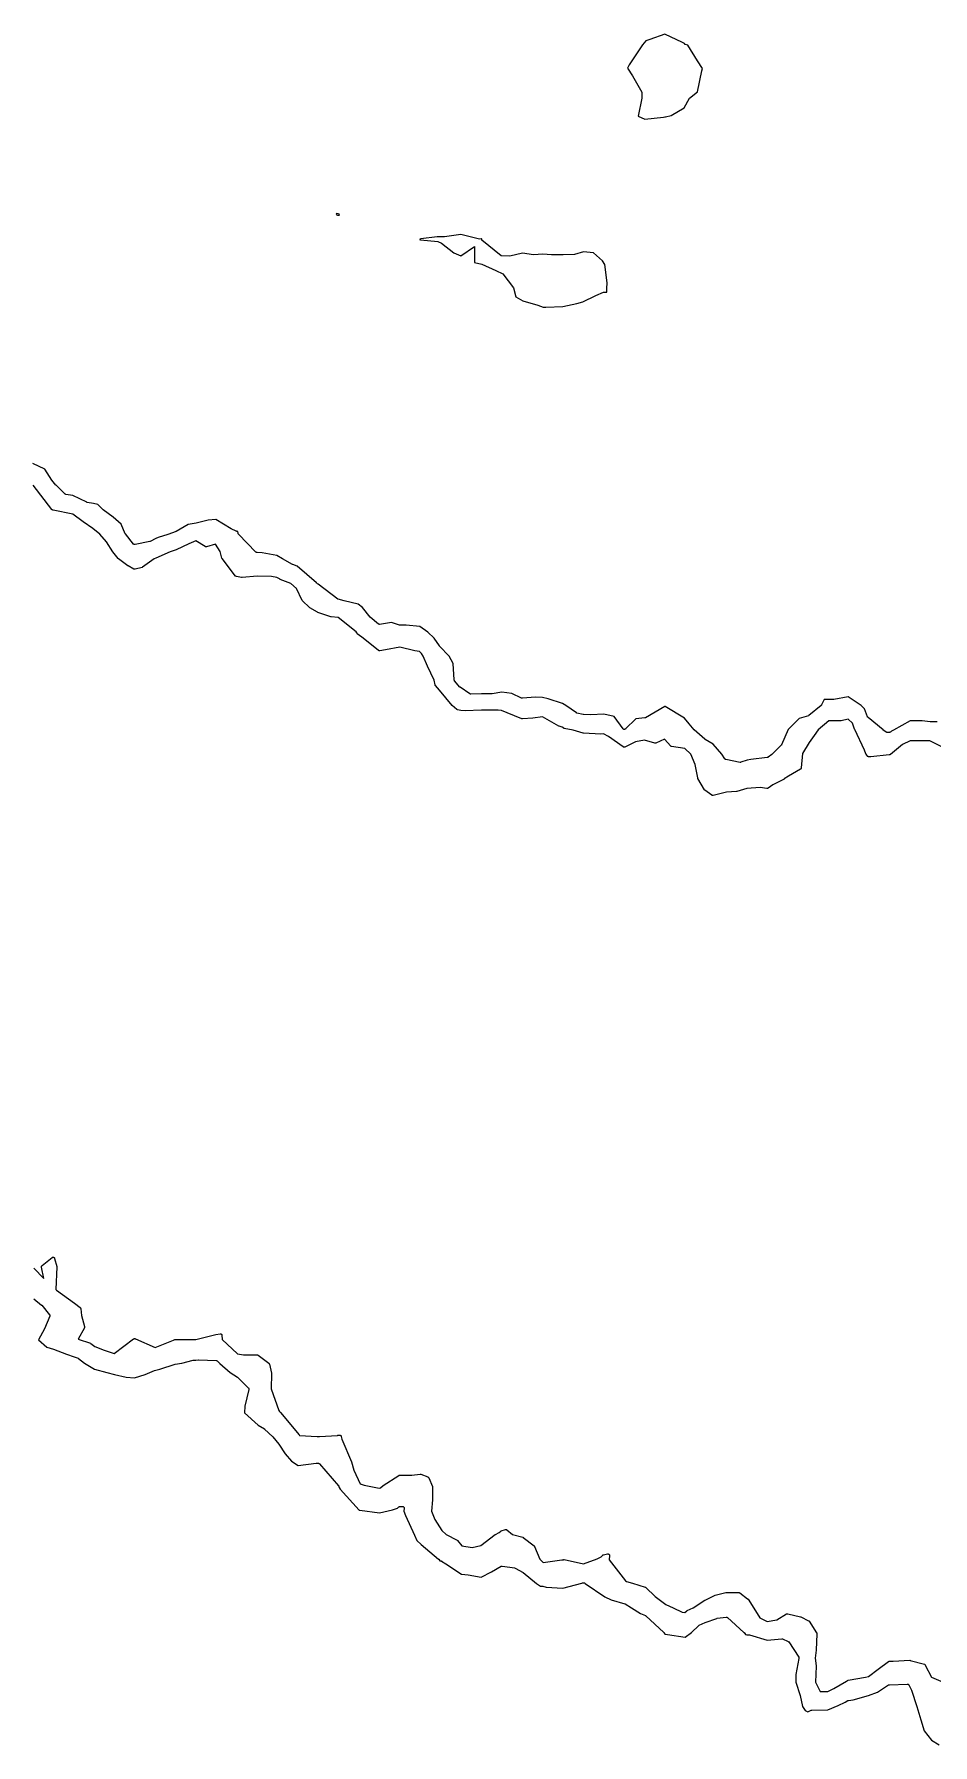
# Model space of a CAD drawing. Header units: millimetres. Extents: x 0 to 500, y 0 to 700.
# Drawn here: x 250.3 to 291.1, y 81.4 to 159.2 of the extents above; entities that cross this region are included whole.
import ezdxf

# ---------------------------------------------------------------- set-up
doc = ezdxf.new("R2010")
doc.units = ezdxf.units.MM
doc.layers.add('CORTE', color=1, linetype='Continuous')
doc.layers.add('GRABADO', color=5, linetype='Continuous')

msp = doc.modelspace()

# ---------------------------------------------------------------- linework, layer by layer
at = {"layer": 'CORTE'}
for points in [[(291.628, 126.708), (290.964, 127.046), (290.073, 127.046), (289.721, 126.867), (289.177, 126.424), (289.172, 126.42), (289.164, 126.415), (289.157, 126.412), (289.149, 126.409), (289.143, 126.408), (289.137, 126.407), (289.11, 126.405), (288.286, 126.315), (288.209, 126.306), (288.205, 126.306), (288.197, 126.306), (288.188, 126.307), (288.183, 126.309), (288.175, 126.311), (288.167, 126.315), (288.163, 126.317), (288.16, 126.319), (288.151, 126.326), (288.144, 126.334), (288.104, 126.389), (288.069, 126.437), (288.065, 126.443), (288.062, 126.45), (287.995, 126.615), (287.55, 127.559), (287.548, 127.562), (287.45, 127.835), (287.254, 128.02), (286.938, 127.941), (286.933, 127.94), (286.927, 127.94), (286.377, 127.94), (285.892, 127.539), (285.703, 127.286), (285.487, 126.966), (285.173, 126.456), (285.126, 125.807), (285.124, 125.795), (285.118, 125.782), (285.114, 125.774), (285.106, 125.763), (285.097, 125.755), (285.093, 125.753), (285.09, 125.751), (284.537, 125.439), (284.349, 125.306), (284.344, 125.302), (283.827, 125.044), (283.614, 124.886), (283.61, 124.883), (283.601, 124.878), (283.589, 124.874), (283.58, 124.873), (283.573, 124.872), (283.566, 124.872), (283.56, 124.873), (283.261, 124.924), (282.658, 124.868), (282.2, 124.742), (282.195, 124.74), (282.187, 124.739), (281.73, 124.703), (281.122, 124.557), (281.116, 124.555), (281.105, 124.554), (281.1, 124.554), (281.091, 124.555), (281.083, 124.557), (281.078, 124.558), (281.071, 124.561), (281.065, 124.564), (281.06, 124.568), (280.745, 124.795), (280.736, 124.803), (280.729, 124.812), (280.727, 124.815), (280.433, 125.332), (280.43, 125.338), (280.428, 125.347), (280.426, 125.352), (280.31, 125.966), (280.114, 126.435), (279.832, 126.689), (279.235, 126.779), (279.223, 126.782), (279.212, 126.788), (279.205, 126.792), (279.198, 126.798), (279.194, 126.802), (278.919, 127.109), (278.525, 126.939), (278.519, 126.937), (278.511, 126.935), (278.505, 126.935), (278.498, 126.934), (278.488, 126.935), (278.48, 126.936), (278.009, 127.072), (277.598, 126.993), (277.118, 126.753), (277.112, 126.75), (277.106, 126.748), (277.1, 126.747), (277.091, 126.746), (277.084, 126.746), (277.079, 126.746), (277.07, 126.747), (277.061, 126.75), (277.057, 126.752), (277.05, 126.755), (277.044, 126.759), (276.364, 127.235), (276.143, 127.353), (276.021, 127.347), (276.018, 127.347), (275.228, 127.385), (275.22, 127.386), (275.213, 127.388), (274.762, 127.518), (274.361, 127.6), (274.355, 127.602), (274.346, 127.605), (274.339, 127.609), (274.335, 127.611), (274.272, 127.655), (274.125, 127.709), (274.12, 127.711), (273.366, 128.122), (272.927, 128.074), (272.46, 128.039), (272.455, 128.039), (272.444, 128.04), (272.432, 128.042), (271.763, 128.318), (271.51, 128.416), (271.362, 128.433), (270.603, 128.433), (269.861, 128.407), (269.857, 128.407), (269.67, 128.419), (269.664, 128.42), (269.508, 128.455), (269.502, 128.457), (269.494, 128.461), (269.487, 128.466), (269.483, 128.468), (269.27, 128.645), (269.265, 128.649), (268.692, 129.337), (268.507, 129.546), (268.502, 129.553), (268.498, 129.56), (268.495, 129.568), (268.493, 129.574), (268.492, 129.578), (268.455, 129.791), (268.145, 130.427), (268.144, 130.429), (267.96, 130.891), (267.879, 131.014), (267.788, 131.1), (267.574, 131.133), (267.571, 131.134), (266.895, 131.296), (266.25, 131.173), (265.98, 131.132), (265.975, 131.131), (265.965, 131.131), (265.956, 131.132), (265.948, 131.135), (265.943, 131.136), (265.937, 131.139), (265.931, 131.142), (265.926, 131.145), (265.223, 131.708), (264.999, 131.869), (264.996, 131.872), (264.988, 131.878), (264.984, 131.884), (264.94, 131.942), (264.937, 131.946), (264.935, 131.95), (264.915, 131.989), (264.088, 132.651), (263.776, 132.679), (263.768, 132.681), (263.168, 132.878), (263.161, 132.88), (263.155, 132.883), (262.806, 133.086), (262.798, 133.092), (262.47, 133.407), (262.464, 133.413), (262.458, 133.423), (262.203, 133.964), (261.952, 134.196), (261.465, 134.378), (261.46, 134.381), (261.314, 134.459), (261.069, 134.5), (260.414, 134.53), (259.728, 134.467), (259.72, 134.466), (259.709, 134.467), (259.471, 134.508), (259.468, 134.508), (259.459, 134.511), (259.451, 134.515), (259.447, 134.517), (259.44, 134.522), (259.431, 134.53), (258.824, 135.327), (258.82, 135.332), (258.817, 135.339), (258.813, 135.347), (258.738, 135.641), (258.526, 135.974), (258.115, 135.86), (258.107, 135.858), (258.091, 135.857), (258.079, 135.858), (258.07, 135.861), (258.059, 135.865), (258.054, 135.868), (257.627, 136.132), (257.314, 135.995), (256.737, 135.719), (256.732, 135.716), (256.458, 135.632), (255.812, 135.341), (255.743, 135.308), (255.214, 134.932), (255.208, 134.928), (255.197, 134.923), (255.191, 134.921), (254.871, 134.841), (254.867, 134.841), (254.859, 134.84), (254.852, 134.84), (254.842, 134.84), (254.83, 134.843), (254.822, 134.847), (254.553, 134.991), (254.548, 134.994), (254.116, 135.313), (254.112, 135.317), (254.106, 135.323), (253.868, 135.628), (253.866, 135.63), (253.569, 136.082), (253.278, 136.43), (252.956, 136.693), (252.508, 136.995), (252.043, 137.343), (251.149, 137.522), (251.139, 137.523), (251.137, 137.523), (251.127, 137.525), (251.117, 137.53), (251.112, 137.532), (251.108, 137.535), (251.102, 137.539), (251.098, 137.543), (251.095, 137.546), (251.091, 137.55), (250.24, 138.664)], [(250.274, 103.069), (250.732, 102.606), (250.624, 103.123), (250.624, 103.128), (250.623, 103.135), (250.624, 103.142), (250.624, 103.149), (250.626, 103.156), (250.628, 103.163), (250.633, 103.173), (250.64, 103.183), (250.648, 103.191), (251.104, 103.555), (251.109, 103.559), (251.121, 103.566), (251.134, 103.569), (251.141, 103.57), (251.148, 103.57), (251.158, 103.57), (251.166, 103.568), (251.174, 103.566), (251.182, 103.562), (251.194, 103.556), (251.207, 103.543), (251.214, 103.532), (251.216, 103.527), (251.219, 103.522), (251.22, 103.517), (251.316, 103.152), (251.318, 103.142), (251.318, 103.133), (251.273, 102.107), (251.297, 102.079), (252.12, 101.486), (252.379, 101.279), (252.384, 101.275), (252.39, 101.268), (252.394, 101.263), (252.397, 101.259), (252.401, 101.25), (252.404, 101.242), (252.406, 101.235), (252.406, 101.229), (252.441, 100.926), (252.576, 100.417), (252.577, 100.412), (252.578, 100.402), (252.578, 100.395), (252.578, 100.386), (252.575, 100.375), (252.572, 100.366), (252.569, 100.361), (252.281, 99.843), (252.845, 99.659), (252.851, 99.657), (252.861, 99.652), (252.868, 99.647), (253.039, 99.508), (253.466, 99.344), (253.915, 99.187), (254.804, 99.854), (254.81, 99.858), (254.818, 99.862), (254.829, 99.867), (254.831, 99.867), (254.845, 99.87), (254.855, 99.871), (254.86, 99.871), (254.867, 99.871), (254.874, 99.869), (254.881, 99.867), (254.887, 99.865), (255.782, 99.462), (256.616, 99.796), (256.678, 99.823), (256.684, 99.825), (256.725, 99.835), (256.731, 99.836), (256.737, 99.836), (257.625, 99.836), (257.813, 99.873), (258.413, 100.024), (258.538, 100.063), (258.54, 100.063), (258.544, 100.064), (258.729, 100.093), (258.735, 100.094), (258.747, 100.094), (258.753, 100.094), (258.761, 100.092), (258.773, 100.088), (258.782, 100.083), (258.788, 100.079), (258.791, 100.076), (258.798, 100.07), (258.804, 100.062), (258.807, 100.057), (258.811, 100.048), (258.815, 100.036), (258.817, 100.026), (258.825, 99.834), (259.52, 99.173), (259.798, 99.132), (260.414, 99.132), (260.421, 99.131), (260.432, 99.129), (260.444, 99.125), (260.452, 99.12), (260.456, 99.118), (260.944, 98.749), (260.948, 98.745), (260.955, 98.739), (260.96, 98.733), (260.965, 98.725), (260.967, 98.72), (260.97, 98.713), (260.972, 98.707), (261.071, 98.302), (261.073, 98.295), (261.074, 98.284), (261.074, 98.28), (261.049, 97.589), (261.406, 96.602), (261.434, 96.555), (261.473, 96.516), (262.324, 95.495), (262.327, 95.491), (262.341, 95.467), (263.142, 95.429), (263.191, 95.426), (263.24, 95.429), (264.063, 95.468), (264.082, 95.478), (264.088, 95.481), (264.095, 95.483), (264.099, 95.485), (264.107, 95.486), (264.118, 95.487), (264.171, 95.483), (264.178, 95.482), (264.183, 95.481), (264.188, 95.48), (264.196, 95.476), (264.204, 95.472), (264.208, 95.469), (264.213, 95.465), (264.22, 95.458), (264.224, 95.452), (264.227, 95.448), (264.231, 95.441), (264.234, 95.434), (264.236, 95.429), (264.237, 95.424), (264.246, 95.365), (264.257, 95.294), (264.7, 94.27), (264.701, 94.266), (264.804, 93.896), (265.099, 93.271), (265.282, 93.203), (265.884, 93.083), (265.965, 93.066), (266.023, 93.087), (266.14, 93.188), (266.144, 93.191), (266.856, 93.654), (266.863, 93.658), (266.869, 93.661), (266.876, 93.663), (266.887, 93.666), (266.894, 93.666), (267.435, 93.666), (267.816, 93.708), (267.82, 93.708), (267.828, 93.708), (267.835, 93.707), (267.843, 93.705), (268.169, 93.581), (268.172, 93.58), (268.18, 93.576), (268.187, 93.57), (268.193, 93.566), (268.198, 93.56), (268.201, 93.555), (268.205, 93.55), (268.208, 93.544), (268.378, 93.156), (268.381, 93.146), (268.382, 93.137), (268.383, 93.133), (268.383, 92.547), (268.382, 92.543), (268.332, 92.029), (268.48, 91.651), (268.807, 91.151), (268.994, 90.969), (269.495, 90.711), (269.502, 90.706), (269.511, 90.699), (269.715, 90.454), (270.176, 90.38), (270.57, 90.466), (271.227, 90.968), (271.232, 90.972), (271.409, 91.065), (271.484, 91.122), (271.488, 91.125), (271.495, 91.129), (271.501, 91.132), (271.686, 91.195), (271.689, 91.196), (271.697, 91.198), (271.708, 91.198), (271.715, 91.198), (271.72, 91.197), (271.729, 91.196), (271.738, 91.192), (271.749, 91.187), (272.013, 90.975), (272.477, 90.844), (272.482, 90.843), (272.489, 90.84), (272.496, 90.835), (272.5, 90.832), (272.997, 90.446), (273.002, 90.442), (273.006, 90.437), (273.012, 90.43), (273.016, 90.423), (273.017, 90.419), (273.247, 89.839), (273.405, 89.695), (274.255, 89.817), (274.263, 89.817), (274.27, 89.817), (274.297, 89.814), (274.317, 89.822), (274.32, 89.823), (274.328, 89.826), (274.339, 89.827), (274.351, 89.827), (274.359, 89.825), (275.228, 89.636), (275.859, 89.865), (276.036, 89.95), (276.107, 90.03), (276.114, 90.036), (276.121, 90.041), (276.127, 90.044), (276.134, 90.048), (276.142, 90.05), (276.33, 90.088), (276.342, 90.089), (276.353, 90.088), (276.364, 90.086), (276.373, 90.082), (276.377, 90.08), (276.383, 90.076), (276.39, 90.071), (276.396, 90.065), (276.403, 90.056), (276.408, 90.048), (276.411, 90.043), (276.413, 90.037), (276.415, 90.028), (276.417, 90.019), (276.417, 90.01), (276.398, 89.818), (277.142, 88.869), (277.186, 88.826), (277.463, 88.757), (277.465, 88.757), (278.034, 88.577), (278.038, 88.576), (278.049, 88.571), (278.06, 88.564), (278.495, 88.151), (278.977, 87.793), (279.311, 87.64), (279.722, 87.443), (279.842, 87.419), (279.924, 87.497), (279.93, 87.502), (279.936, 87.506), (279.94, 87.508), (280.22, 87.638), (280.75, 87.985), (280.754, 87.988), (281.21, 88.212), (281.218, 88.215), (281.704, 88.328), (281.71, 88.329), (281.716, 88.329), (282.289, 88.329), (282.291, 88.329), (282.297, 88.328), (282.309, 88.326), (282.32, 88.321), (282.328, 88.317), (282.69, 88.045), (282.695, 88.041), (282.703, 88.033), (282.707, 88.028), (282.97, 87.613), (283.246, 87.178), (283.582, 87.007), (284.009, 87.086), (284.459, 87.356), (284.464, 87.358), (284.473, 87.362), (284.485, 87.366), (284.495, 87.366), (284.5, 87.366), (284.507, 87.366), (284.514, 87.364), (285.091, 87.226), (285.097, 87.224), (285.106, 87.221), (285.457, 87.047), (285.464, 87.044), (285.472, 87.037), (285.478, 87.032), (285.482, 87.027), (285.485, 87.023), (285.822, 86.5), (285.824, 86.497), (285.829, 86.488), (285.832, 86.475), (285.833, 86.465), (285.833, 86.459), (285.805, 85.71), (285.756, 85.349), (285.803, 84.997), (285.805, 84.992), (285.805, 84.98), (285.775, 84.254), (285.989, 83.826), (286.332, 83.838), (286.598, 83.964), (287.179, 84.302), (287.237, 84.339), (287.243, 84.342), (287.249, 84.345), (287.255, 84.347), (287.261, 84.348), (288.045, 84.483), (288.17, 84.511), (288.615, 84.847), (289.085, 85.193), (289.09, 85.197), (289.097, 85.201), (289.101, 85.203), (289.112, 85.206), (289.123, 85.208), (289.299, 85.216), (290.054, 85.251), (290.057, 85.251), (290.067, 85.25), (290.074, 85.248), (290.713, 85.071), (290.725, 85.067), (290.734, 85.061), (290.742, 85.055), (290.749, 85.047), (290.754, 85.041), (290.757, 85.035), (291.036, 84.477), (291.463, 84.306)]]:
    msp.add_lwpolyline(points, dxfattribs=at)
at = {"layer": 'GRABADO'}
for points in [[(279.81, 155.807), (280.054, 156.247), (280.414, 156.535), (280.613, 157.494), (280.633, 157.591), (280.413, 157.944), (279.971, 158.652), (279.846, 158.687), (279.815, 158.738), (279.733, 158.77), (278.935, 159.154), (278.255, 158.908), (278.059, 158.856), (277.996, 158.763), (277.919, 158.672), (277.31, 157.757), (277.236, 157.61), (277.466, 157.265), (277.884, 156.513), (277.884, 156.24), (277.714, 155.426), (278.024, 155.291), (278.864, 155.382), (278.922, 155.398), (278.966, 155.406), (279.219, 155.453), (279.81, 155.807)], [(264.026, 151.003), (264.001, 150.961), (264.065, 150.922), (264.145, 150.922), (264.154, 150.939), (264.141, 150.972), (264.097, 150.986), (264.026, 151.003)], [(276.145, 147.424), (276.295, 147.424), (276.295, 147.601), (276.303, 147.859), (276.205, 148.686), (276.102, 148.848), (275.687, 149.222), (275.24, 149.263), (274.821, 149.147), (274.309, 149.127), (273.786, 149.127), (273.381, 149.16), (272.971, 149.126), (272.458, 149.197), (271.888, 149.06), (271.5, 149.077), (270.614, 149.786), (270.611, 149.85), (270.602, 149.851), (270.514, 149.845), (269.672, 150.056), (268.916, 149.942), (268.749, 149.942), (268.592, 149.942), (267.841, 149.847), (267.792, 149.829), (267.839, 149.813), (268.626, 149.727), (268.787, 149.663), (269.352, 149.211), (269.667, 149.085), (270.293, 149.503), (270.293, 148.773), (270.626, 148.703), (271.251, 148.409), (271.577, 148.257), (272.054, 147.634), (272.164, 147.222), (272.484, 147.03), (273.169, 146.844), (273.398, 146.749), (273.53, 146.742), (274.298, 146.775), (274.926, 146.91), (275.207, 146.985), (275.801, 147.275), (276.145, 147.424)]]:
    msp.add_lwpolyline(points, close=True, dxfattribs=at)
for points in [[(291.288, 127.909), (290.98, 127.909), (290.976, 127.909), (290.618, 127.948), (290.075, 127.948), (289.319, 127.525), (289.216, 127.472), (289.175, 127.439), (289.17, 127.435), (289.164, 127.432), (289.157, 127.428), (289.149, 127.426), (289.143, 127.424), (289.137, 127.423), (289.051, 127.416), (289.046, 127.416), (289.038, 127.416), (289.031, 127.417), (289.02, 127.42), (289.01, 127.424), (288.845, 127.529), (288.842, 127.532), (288.156, 128.102), (288.148, 128.108), (288.139, 128.12), (288.135, 128.128), (288.132, 128.135), (288.002, 128.496), (287.846, 128.644), (287.26, 129.037), (286.606, 128.922), (286.6, 128.921), (286.351, 128.921), (286.161, 128.913), (286.044, 128.669), (286.04, 128.663), (286.035, 128.655), (286.03, 128.65), (286.026, 128.646), (285.47, 128.193), (285.465, 128.19), (285.459, 128.186), (285.452, 128.183), (285.446, 128.181), (285.022, 128.054), (284.553, 127.579), (284.529, 127.551), (284.224, 126.854), (284.221, 126.85), (284.22, 126.847), (284.215, 126.84), (283.787, 126.423), (283.784, 126.42), (283.617, 126.29), (283.613, 126.287), (283.605, 126.282), (283.598, 126.279), (283.595, 126.278), (283.588, 126.276), (283.58, 126.275), (282.836, 126.185), (282.662, 126.165), (282.384, 126.065), (282.378, 126.062), (282.363, 126.06), (282.35, 126.06), (282.343, 126.061), (281.704, 126.189), (281.698, 126.19), (281.688, 126.194), (281.681, 126.197), (281.669, 126.205), (281.662, 126.213), (281.657, 126.218), (281.522, 126.434), (281.127, 126.881), (280.754, 127.105), (280.748, 127.108), (280.259, 127.535), (280.255, 127.539), (280.03, 127.809), (279.816, 128.065), (278.939, 128.592), (278.935, 128.594), (278.93, 128.598), (278.05, 128.088), (278.048, 128.086), (278.04, 128.082), (278.029, 128.079), (278.022, 128.078), (277.607, 128.046), (277.141, 127.58), (277.135, 127.574), (277.124, 127.567), (277.117, 127.563), (277.109, 127.56), (277.098, 127.557), (277.086, 127.557), (277.077, 127.557), (277.072, 127.558), (277.067, 127.559), (277.06, 127.561), (277.055, 127.564), (277.044, 127.569), (277.036, 127.576), (277.03, 127.582), (276.63, 128.141), (276.153, 128.245), (275.571, 128.224), (275.569, 128.224), (275.23, 128.236), (275.223, 128.236), (274.936, 128.295), (274.931, 128.297), (274.927, 128.298), (274.919, 128.302), (274.913, 128.306), (274.431, 128.64), (274.275, 128.736), (273.628, 128.951), (273.371, 129.01), (273.053, 129.023), (272.46, 128.972), (272.453, 128.971), (272.444, 128.972), (272.439, 128.973), (272.43, 128.975), (272.424, 128.978), (271.974, 129.19), (271.53, 129.251), (271.082, 129.174), (271.079, 129.174), (271.076, 129.174), (270.603, 129.174), (270.118, 129.159), (270.107, 129.16), (270.098, 129.162), (270.091, 129.165), (270.083, 129.168), (270.079, 129.171), (269.632, 129.471), (269.629, 129.473), (269.622, 129.479), (269.618, 129.484), (269.383, 129.766), (269.378, 129.772), (269.373, 129.782), (269.371, 129.786), (269.368, 129.794), (269.366, 129.805), (269.316, 130.56), (269.132, 130.881), (268.694, 131.348), (268.692, 131.35), (268.689, 131.354), (268.458, 131.709), (268.17, 131.979), (267.796, 132.231), (267.176, 132.301), (266.898, 132.292), (266.894, 132.292), (266.885, 132.292), (266.878, 132.294), (266.874, 132.295), (266.51, 132.416), (265.978, 132.333), (265.973, 132.333), (265.968, 132.333), (265.96, 132.333), (265.953, 132.335), (265.947, 132.336), (265.942, 132.338), (265.937, 132.34), (265.927, 132.346), (265.555, 132.656), (265.552, 132.66), (265.549, 132.663), (265.206, 133.096), (265.01, 133.253), (264.374, 133.405), (264.097, 133.472), (264.091, 133.474), (264.086, 133.476), (264.079, 133.48), (264.073, 133.484), (263.179, 134.163), (263.152, 134.177), (263.145, 134.182), (263.14, 134.187), (263.13, 134.197), (263.125, 134.201), (263.121, 134.207), (263.118, 134.211), (263.116, 134.214), (262.226, 134.982), (262.029, 135.056), (262.025, 135.058), (261.566, 135.305), (261.565, 135.305), (261.311, 135.457), (260.64, 135.581), (260.41, 135.591), (260.402, 135.591), (260.388, 135.595), (260.38, 135.598), (260.375, 135.601), (260.37, 135.604), (260.364, 135.608), (260.36, 135.612), (259.563, 136.436), (259.557, 136.444), (259.555, 136.45), (259.55, 136.458), (259.547, 136.47), (259.536, 136.555), (259.477, 136.56), (259.473, 136.561), (259.465, 136.562), (259.456, 136.566), (259.239, 136.672), (259.235, 136.674), (258.542, 137.103), (258.191, 137.064), (257.648, 136.927), (257.278, 136.869), (256.742, 136.558), (256.736, 136.555), (256.354, 136.413), (255.919, 136.279), (255.812, 136.231), (255.55, 136.103), (255.542, 136.1), (254.871, 135.959), (254.863, 135.958), (254.847, 135.958), (254.838, 135.959), (254.831, 135.961), (254.823, 135.964), (254.818, 135.966), (254.813, 135.97), (254.807, 135.974), (254.8, 135.98), (254.433, 136.44), (254.43, 136.443), (254.428, 136.446), (254.426, 136.452), (254.242, 136.891), (253.881, 137.201), (253.429, 137.537), (253.425, 137.54), (253.178, 137.782), (252.987, 137.818), (252.692, 137.875), (252.687, 137.876), (252.679, 137.879), (252.675, 137.881), (252.052, 138.192), (251.73, 138.235), (251.72, 138.237), (251.712, 138.24), (251.707, 138.242), (251.7, 138.247), (251.693, 138.252), (251.283, 138.655), (251.28, 138.658), (251.089, 138.887), (251.086, 138.891), (250.78, 139.381), (250.225, 139.648)], [(250.268, 101.682), (250.626, 101.395), (250.63, 101.391), (250.634, 101.388), (250.992, 100.957), (250.997, 100.95), (251.003, 100.939), (251.006, 100.927), (251.007, 100.917), (251.007, 100.907), (251.006, 100.896), (251.003, 100.887), (250.765, 100.314), (250.763, 100.31), (250.488, 99.816), (250.862, 99.48), (251.169, 99.393), (251.172, 99.392), (251.765, 99.162), (252.099, 99.041), (252.285, 98.98), (252.294, 98.976), (252.302, 98.971), (252.305, 98.968), (252.572, 98.75), (253.03, 98.483), (253.588, 98.33), (253.945, 98.232), (254.47, 98.124), (254.845, 98.095), (255.325, 98.244), (255.754, 98.42), (255.76, 98.422), (255.995, 98.479), (256.687, 98.705), (256.692, 98.706), (256.999, 98.762), (257.515, 98.886), (257.522, 98.887), (257.528, 98.887), (257.625, 98.887), (257.744, 98.911), (257.751, 98.912), (257.758, 98.912), (258.563, 98.872), (258.571, 98.872), (258.585, 98.868), (258.593, 98.864), (258.597, 98.862), (258.605, 98.857), (258.61, 98.852), (258.724, 98.744), (259.188, 98.337), (259.529, 98.111), (259.532, 98.109), (259.536, 98.106), (260.015, 97.63), (260.018, 97.627), (260.025, 97.619), (260.029, 97.612), (260.032, 97.604), (260.034, 97.597), (260.036, 97.589), (260.037, 97.582), (260.037, 97.577), (260.037, 97.568), (260.035, 97.561), (259.851, 96.804), (259.837, 96.497), (260.457, 95.939), (260.745, 95.767), (260.749, 95.764), (260.753, 95.761), (261.123, 95.405), (261.126, 95.402), (261.398, 95.076), (261.4, 95.072), (261.69, 94.637), (261.972, 94.299), (262.282, 94.096), (263.099, 94.215), (263.104, 94.215), (263.109, 94.215), (263.199, 94.207), (263.203, 94.207), (263.21, 94.205), (263.221, 94.202), (263.227, 94.198), (263.231, 94.196), (263.236, 94.193), (263.243, 94.187), (263.247, 94.182), (264.116, 93.179), (264.118, 93.176), (264.122, 93.17), (264.127, 93.161), (264.13, 93.153), (264.131, 93.15), (264.143, 93.103), (264.18, 93.032), (265.042, 92.076), (265.049, 92.071), (265.07, 92.07), (265.072, 92.07), (265.966, 91.947), (266.566, 92.091), (266.788, 92.169), (266.849, 92.222), (266.855, 92.226), (266.864, 92.232), (266.875, 92.236), (266.888, 92.239), (267.022, 92.239), (267.033, 92.237), (267.044, 92.234), (267.054, 92.229), (267.065, 92.222), (267.071, 92.215), (267.079, 92.206), (267.085, 92.195), (267.089, 92.187), (267.091, 92.174), (267.092, 92.166), (267.092, 92.16), (267.081, 92.028), (267.147, 91.83), (267.559, 90.94), (267.559, 90.939), (267.666, 90.691), (267.871, 90.517), (268.654, 89.852), (268.657, 89.849), (268.661, 89.844), (268.713, 89.778), (268.756, 89.775), (268.76, 89.774), (268.769, 89.773), (268.779, 89.769), (268.786, 89.765), (268.791, 89.763), (268.981, 89.63), (269.7, 89.168), (270.005, 89.142), (270.591, 89.034), (271.058, 89.271), (271.493, 89.521), (271.502, 89.526), (271.511, 89.528), (271.516, 89.529), (271.524, 89.53), (271.533, 89.53), (271.538, 89.529), (272.115, 89.446), (272.121, 89.445), (272.132, 89.442), (272.492, 89.237), (272.498, 89.234), (273.094, 88.744), (273.284, 88.615), (273.383, 88.615), (273.387, 88.615), (273.394, 88.614), (273.541, 88.58), (274.3, 88.521), (275.164, 88.755), (275.193, 88.767), (275.198, 88.769), (275.208, 88.772), (275.217, 88.773), (275.224, 88.773), (275.228, 88.773), (275.232, 88.774), (275.243, 88.776), (275.25, 88.776), (275.257, 88.775), (275.265, 88.774), (275.273, 88.771), (275.283, 88.767), (275.291, 88.762), (275.295, 88.758), (275.301, 88.753), (275.307, 88.747), (275.311, 88.741), (275.312, 88.738), (275.314, 88.736), (276.197, 88.142), (276.487, 88.003), (277.11, 87.816), (277.116, 87.814), (277.123, 87.811), (277.41, 87.638), (277.41, 87.638), (277.83, 87.377), (278.045, 87.282), (278.048, 87.281), (278.055, 87.277), (278.061, 87.272), (278.884, 86.515), (278.887, 86.511), (278.891, 86.507), (278.896, 86.5), (278.9, 86.492), (278.901, 86.489), (278.918, 86.447), (278.945, 86.446), (278.95, 86.445), (278.953, 86.445), (279.044, 86.425), (279.846, 86.301), (280.142, 86.518), (280.477, 86.837), (280.486, 86.843), (280.493, 86.847), (280.763, 86.972), (280.766, 86.974), (281.288, 87.156), (281.293, 87.157), (281.299, 87.158), (281.71, 87.218), (281.716, 87.218), (281.72, 87.218), (281.727, 87.217), (281.738, 87.215), (281.746, 87.213), (281.75, 87.211), (281.758, 87.207), (281.764, 87.202), (281.767, 87.2), (282.519, 86.514), (282.524, 86.509), (282.592, 86.417), (282.65, 86.409), (282.75, 86.409), (282.755, 86.409), (282.765, 86.407), (282.772, 86.406), (283.578, 86.158), (284.237, 86.232), (284.241, 86.232), (284.249, 86.232), (284.257, 86.231), (284.262, 86.23), (284.269, 86.228), (284.275, 86.225), (284.53, 86.105), (284.535, 86.102), (284.541, 86.099), (284.547, 86.094), (284.556, 86.084), (285.007, 85.389), (285.01, 85.384), (285.014, 85.374), (285.017, 85.364), (285.018, 85.354), (285.018, 85.344), (285.017, 85.337), (284.881, 84.6), (284.871, 84.249), (285.077, 83.651), (285.079, 83.647), (285.185, 83.155), (285.302, 82.976), (285.426, 82.915), (285.579, 82.978), (285.584, 82.979), (285.594, 82.982), (285.602, 82.982), (286.334, 83.006), (286.794, 83.195), (287.114, 83.346), (287.239, 83.418), (287.242, 83.42), (287.251, 83.424), (287.258, 83.426), (287.263, 83.427), (287.478, 83.46), (288.179, 83.653), (288.585, 83.806), (289.09, 84.129), (289.096, 84.132), (289.104, 84.136), (289.11, 84.137), (289.117, 84.139), (289.125, 84.14), (289.939, 84.172), (289.943, 84.172), (289.948, 84.172), (289.956, 84.17), (289.961, 84.169), (289.97, 84.166), (289.978, 84.161), (289.982, 84.158), (289.99, 84.152), (289.997, 84.145), (289.999, 84.141), (290.003, 84.135), (290.123, 83.9), (290.125, 83.895), (290.379, 83.148), (290.548, 82.54), (290.705, 82.05), (291.032, 81.624), (291.388, 81.41)]]:
    msp.add_lwpolyline(points, dxfattribs=at)

doc.saveas('drawing.dxf')
